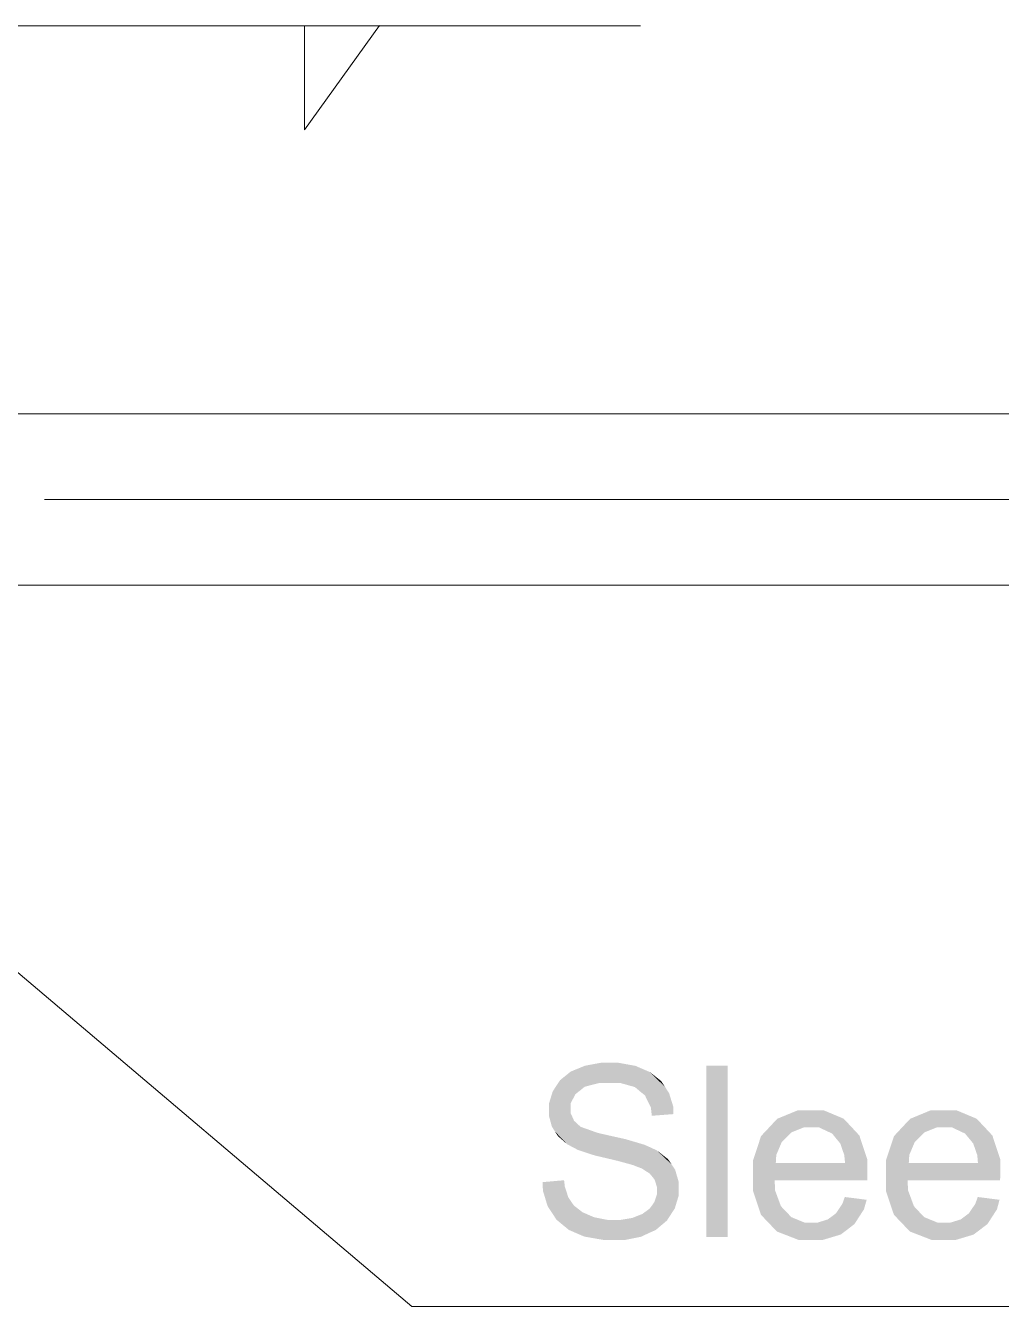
# Model space of a CAD drawing. Header units: millimetres. Extents: x 2 to 579, y 1 to 405.
# Drawn here: x 251.81 to 259.5, y 87.89 to 97.98 of the extents above; entities that cross this region are included whole.
import ezdxf

# ---------------------------------------------------------------- set-up
doc = ezdxf.new("R2010")
doc.units = ezdxf.units.MM
doc.linetypes.add('XKITLINE00', pattern=[0])
doc.layers.add('LinkedObject', color=7, linetype='Continuous', lineweight=0)

# ---------------------------------------------------------------- blocks, each defined once
blk = doc.blocks.new('*A4')
at = {"layer": 'LinkedObject'}
for points in [[(256.341, 89.809), (256.335, 89.651), (256.218, 89.786)], [(256.409, 89.809), (256.335, 89.651), (256.341, 89.809)], [(256.335, 89.651), (256.409, 89.809), (256.416, 89.651)], [(256.409, 89.809), (256.494, 89.651), (256.416, 89.651)], [(256.617, 89.785), (256.409, 89.809), (256.484, 89.809)], [(256.674, 89.76), (256.409, 89.809), (256.617, 89.785)], [(256.612, 89.618), (256.409, 89.809), (256.674, 89.76)], [(256.494, 89.651), (256.409, 89.809), (256.612, 89.618)], [(256.106, 89.74), (256.18, 89.591), (256.022, 89.672)], [(256.217, 89.621), (256.106, 89.74), (256.162, 89.763)], [(256.18, 89.591), (256.106, 89.74), (256.217, 89.621)], [(256.218, 89.786), (256.335, 89.651), (256.162, 89.763)], [(256.162, 89.763), (256.335, 89.651), (256.217, 89.621)], [(256.674, 89.76), (256.651, 89.585), (256.612, 89.618)], [(256.731, 89.736), (256.651, 89.585), (256.674, 89.76)], [(256.651, 89.585), (256.731, 89.736), (256.691, 89.553)], [(256.691, 89.553), (256.731, 89.736), (256.85, 89.618)], [(256.85, 89.618), (256.731, 89.736), (256.819, 89.665)], [(257.342, 89.786), (257.175, 88.436), (257.175, 89.786)], [(257.342, 88.436), (257.175, 88.436), (257.342, 89.786)], [(255.993, 89.628), (255.935, 89.436), (255.964, 89.583)], [(256.143, 89.562), (255.935, 89.436), (255.993, 89.628)], [(256.022, 89.672), (256.18, 89.591), (255.993, 89.628)], [(255.993, 89.628), (256.18, 89.591), (256.143, 89.562)], [(256.85, 89.618), (256.738, 89.456), (256.691, 89.553)], [(256.881, 89.571), (256.738, 89.456), (256.85, 89.618)], [(255.964, 89.583), (255.935, 89.436), (255.935, 89.488)], [(256.106, 89.49), (255.935, 89.436), (256.143, 89.562)], [(256.914, 89.465), (256.738, 89.456), (256.881, 89.571)], [(255.935, 89.436), (256.106, 89.49), (256.106, 89.448)], [(256.106, 89.412), (255.935, 89.436), (256.106, 89.448)], [(255.935, 89.436), (256.106, 89.412), (255.935, 89.39)], [(255.935, 89.39), (256.106, 89.412), (255.958, 89.306)], [(255.958, 89.306), (256.106, 89.412), (255.982, 89.268)], [(255.982, 89.268), (256.106, 89.412), (256.133, 89.352)], [(256.916, 89.405), (256.738, 89.456), (256.914, 89.465)], [(256.738, 89.456), (256.916, 89.405), (256.745, 89.392)], [(257.898, 89.436), (257.67, 89.3), (257.733, 89.368)], [(257.999, 89.436), (257.67, 89.3), (257.898, 89.436)], [(257.943, 89.3), (257.67, 89.3), (257.999, 89.436)], [(257.943, 89.3), (257.999, 89.436), (258, 89.3)], [(257.999, 89.436), (258.063, 89.3), (258, 89.3)], [(258.257, 89.369), (257.999, 89.436), (258.097, 89.436)], [(258.319, 89.303), (257.999, 89.436), (258.257, 89.369)], [(258.166, 89.252), (257.999, 89.436), (258.319, 89.303)], [(258.063, 89.3), (257.999, 89.436), (258.166, 89.252)], [(258.945, 89.436), (258.717, 89.3), (258.781, 89.368)], [(259.046, 89.436), (258.717, 89.3), (258.945, 89.436)], [(258.991, 89.3), (258.717, 89.3), (259.046, 89.436)], [(258.991, 89.3), (259.046, 89.436), (259.048, 89.3)], [(259.046, 89.436), (259.111, 89.3), (259.048, 89.3)], [(259.304, 89.369), (259.046, 89.436), (259.144, 89.436)], [(259.367, 89.303), (259.046, 89.436), (259.304, 89.369)], [(259.213, 89.252), (259.046, 89.436), (259.367, 89.303)], [(259.111, 89.3), (259.046, 89.436), (259.213, 89.252)], [(256.133, 89.352), (256.078, 89.168), (255.982, 89.268)], [(256.159, 89.328), (256.078, 89.168), (256.133, 89.352)], [(256.078, 89.168), (256.159, 89.328), (256.126, 89.142)], [(256.126, 89.142), (256.159, 89.328), (256.184, 89.305)], [(256.126, 89.142), (256.184, 89.305), (256.163, 89.123)], [(256.163, 89.123), (256.184, 89.305), (256.293, 89.08)], [(256.293, 89.08), (256.184, 89.305), (256.319, 89.257)], [(258.166, 89.252), (258.319, 89.303), (258.205, 89.204)], [(258.319, 89.303), (258.231, 89.173), (258.205, 89.204)], [(258.231, 89.173), (258.319, 89.303), (258.262, 89.081)], [(258.262, 89.081), (258.319, 89.303), (258.443, 89.048)], [(258.443, 89.048), (258.319, 89.303), (258.381, 89.236)], [(259.213, 89.252), (259.367, 89.303), (259.253, 89.204)], [(259.367, 89.303), (259.278, 89.173), (259.253, 89.204)], [(259.278, 89.173), (259.367, 89.303), (259.31, 89.081)], [(259.31, 89.081), (259.367, 89.303), (259.491, 89.048)], [(259.491, 89.048), (259.367, 89.303), (259.429, 89.236)], [(255.982, 89.268), (256.078, 89.168), (256.006, 89.231)], [(256.293, 89.08), (256.319, 89.257), (256.386, 89.058)], [(256.386, 89.058), (256.319, 89.257), (256.428, 89.232)], [(256.386, 89.058), (256.428, 89.232), (256.479, 89.036)], [(256.479, 89.036), (256.428, 89.232), (256.537, 89.208)], [(256.479, 89.036), (256.537, 89.208), (256.599, 89.003)], [(256.599, 89.003), (256.537, 89.208), (256.626, 88.992)], [(256.626, 88.992), (256.537, 89.208), (256.668, 88.976)], [(256.686, 89.164), (256.668, 88.976), (256.537, 89.208)], [(257.67, 89.3), (257.543, 89.04), (257.606, 89.232)], [(257.769, 89.185), (257.543, 89.04), (257.67, 89.3)], [(257.67, 89.3), (257.808, 89.223), (257.769, 89.185)], [(257.808, 89.223), (257.67, 89.3), (257.847, 89.262)], [(257.847, 89.262), (257.67, 89.3), (257.943, 89.3)], [(258.717, 89.3), (258.59, 89.04), (258.654, 89.232)], [(258.817, 89.185), (258.59, 89.04), (258.717, 89.3)], [(258.717, 89.3), (258.856, 89.223), (258.817, 89.185)], [(258.856, 89.223), (258.717, 89.3), (258.895, 89.262)], [(258.895, 89.262), (258.717, 89.3), (258.991, 89.3)], [(256.727, 89.146), (256.668, 88.976), (256.686, 89.164)], [(256.668, 88.976), (256.727, 89.146), (256.729, 88.936)], [(256.729, 88.936), (256.727, 89.146), (256.785, 89.119)], [(256.729, 88.936), (256.785, 89.119), (256.748, 88.913)], [(256.748, 88.913), (256.785, 89.119), (256.767, 88.889)], [(256.785, 89.119), (256.901, 89.009), (256.767, 88.889)], [(256.901, 89.009), (256.785, 89.119), (256.873, 89.05)], [(257.726, 89.083), (257.543, 89.04), (257.769, 89.185)], [(258.774, 89.083), (258.59, 89.04), (258.817, 89.185)], [(256.767, 88.889), (256.901, 89.009), (256.785, 88.833)], [(256.785, 88.833), (256.901, 89.009), (256.929, 88.967)], [(257.543, 89.04), (257.726, 89.083), (257.722, 89.019)], [(257.722, 89.019), (257.543, 88.917), (257.543, 89.04)], [(257.722, 89.019), (258.443, 88.927), (257.543, 88.917)], [(258.268, 89.019), (258.443, 88.927), (257.722, 89.019)], [(258.262, 89.081), (258.443, 89.048), (258.268, 89.019)], [(258.443, 88.927), (258.268, 89.019), (258.443, 89.048)], [(258.59, 89.04), (258.774, 89.083), (258.77, 89.019)], [(258.77, 89.019), (258.59, 88.917), (258.59, 89.04)], [(258.77, 89.019), (259.491, 88.927), (258.59, 88.917)], [(259.315, 89.019), (259.491, 88.927), (258.77, 89.019)], [(259.31, 89.081), (259.491, 89.048), (259.315, 89.019)], [(259.491, 88.927), (259.315, 89.019), (259.491, 89.048)], [(256.785, 88.833), (256.929, 88.967), (256.785, 88.802)], [(256.785, 88.802), (256.929, 88.967), (256.785, 88.77)], [(256.929, 88.967), (256.957, 88.817), (256.785, 88.77)], [(256.957, 88.817), (256.929, 88.967), (256.957, 88.871)], [(258.443, 88.92), (257.543, 88.917), (258.443, 88.927)], [(258.443, 88.897), (257.543, 88.917), (258.443, 88.92)], [(257.543, 88.917), (257.668, 88.546), (257.543, 88.798)], [(257.717, 88.802), (257.668, 88.546), (257.543, 88.917)], [(257.717, 88.802), (257.543, 88.917), (257.713, 88.883)], [(258.442, 88.883), (257.543, 88.917), (258.443, 88.897)], [(257.713, 88.883), (257.543, 88.917), (258.442, 88.883)], [(259.491, 88.92), (258.59, 88.917), (259.491, 88.927)], [(259.49, 88.897), (258.59, 88.917), (259.491, 88.92)], [(258.59, 88.917), (258.716, 88.546), (258.59, 88.798)], [(258.765, 88.802), (258.716, 88.546), (258.59, 88.917)], [(258.765, 88.802), (258.59, 88.917), (258.76, 88.883)], [(259.49, 88.883), (258.59, 88.917), (259.49, 88.897)], [(258.76, 88.883), (258.59, 88.917), (259.49, 88.883)], [(256.06, 88.833), (255.885, 88.869), (256.054, 88.884)], [(255.885, 88.869), (255.959, 88.627), (255.887, 88.802)], [(256.06, 88.833), (255.959, 88.627), (255.885, 88.869)], [(255.887, 88.802), (255.959, 88.627), (255.924, 88.68)], [(256.087, 88.75), (255.959, 88.627), (256.06, 88.833)], [(256.766, 88.713), (256.957, 88.817), (256.926, 88.661)], [(256.785, 88.77), (256.957, 88.817), (256.766, 88.713)], [(256.926, 88.661), (256.957, 88.817), (256.957, 88.763)], [(257.543, 88.798), (257.668, 88.546), (257.605, 88.612)], [(257.763, 88.679), (257.668, 88.546), (257.717, 88.802)], [(258.59, 88.798), (258.716, 88.546), (258.653, 88.612)], [(258.811, 88.679), (258.716, 88.546), (258.765, 88.802)], [(255.959, 88.627), (256.087, 88.75), (255.994, 88.573)], [(255.994, 88.573), (256.087, 88.75), (256.091, 88.493)], [(256.109, 88.717), (256.091, 88.493), (256.087, 88.75)], [(256.131, 88.685), (256.091, 88.493), (256.109, 88.717)], [(256.766, 88.713), (256.926, 88.661), (256.747, 88.686)], [(258.196, 88.623), (258.438, 88.73), (258.342, 88.539)], [(258.247, 88.699), (258.438, 88.73), (258.196, 88.623)], [(258.438, 88.73), (258.247, 88.699), (258.266, 88.752)], [(258.342, 88.539), (258.438, 88.73), (258.417, 88.655)], [(259.243, 88.623), (259.485, 88.73), (259.39, 88.539)], [(259.295, 88.699), (259.485, 88.73), (259.243, 88.623)], [(259.485, 88.73), (259.295, 88.699), (259.313, 88.752)], [(259.39, 88.539), (259.485, 88.73), (259.465, 88.655)], [(256.131, 88.685), (256.153, 88.466), (256.091, 88.493)], [(256.199, 88.632), (256.153, 88.466), (256.131, 88.685)], [(256.153, 88.466), (256.199, 88.632), (256.214, 88.44)], [(256.245, 88.612), (256.214, 88.44), (256.199, 88.632)], [(256.291, 88.592), (256.214, 88.44), (256.245, 88.612)], [(256.631, 88.603), (256.864, 88.566), (256.592, 88.587)], [(256.67, 88.618), (256.864, 88.566), (256.631, 88.603)], [(256.728, 88.66), (256.895, 88.614), (256.67, 88.618)], [(256.67, 88.618), (256.895, 88.614), (256.864, 88.566)], [(256.747, 88.686), (256.926, 88.661), (256.728, 88.66)], [(256.895, 88.614), (256.728, 88.66), (256.926, 88.661)], [(257.668, 88.546), (257.763, 88.679), (257.731, 88.48)], [(257.804, 88.636), (257.731, 88.48), (257.763, 88.679)], [(257.845, 88.593), (257.731, 88.48), (257.804, 88.636)], [(258.164, 88.599), (258.342, 88.539), (258.131, 88.575)], [(258.196, 88.623), (258.342, 88.539), (258.164, 88.599)], [(258.716, 88.546), (258.811, 88.679), (258.779, 88.48)], [(258.851, 88.636), (258.779, 88.48), (258.811, 88.679)], [(258.892, 88.593), (258.779, 88.48), (258.851, 88.636)], [(259.211, 88.599), (259.39, 88.539), (259.179, 88.575)], [(259.243, 88.623), (259.39, 88.539), (259.211, 88.599)], [(256.291, 88.592), (256.368, 88.413), (256.214, 88.44)], [(256.394, 88.572), (256.368, 88.413), (256.291, 88.592)], [(256.394, 88.572), (256.459, 88.413), (256.368, 88.413)], [(256.451, 88.572), (256.459, 88.413), (256.394, 88.572)], [(256.451, 88.572), (256.531, 88.413), (256.459, 88.413)], [(256.502, 88.572), (256.531, 88.413), (256.451, 88.572)], [(256.592, 88.587), (256.718, 88.466), (256.502, 88.572)], [(256.502, 88.572), (256.718, 88.466), (256.531, 88.413)], [(256.776, 88.492), (256.592, 88.587), (256.864, 88.566)], [(256.718, 88.466), (256.592, 88.587), (256.776, 88.492)], [(257.845, 88.593), (258.008, 88.414), (257.731, 88.48)], [(257.947, 88.551), (258.008, 88.414), (257.845, 88.593)], [(258.008, 88.551), (258.008, 88.414), (257.947, 88.551)], [(258.054, 88.551), (258.288, 88.497), (258.008, 88.414)], [(258.054, 88.551), (258.008, 88.414), (258.008, 88.551)], [(258.008, 88.414), (258.288, 88.497), (258.093, 88.414)], [(258.131, 88.575), (258.288, 88.497), (258.054, 88.551)], [(258.093, 88.414), (258.288, 88.497), (258.233, 88.456)], [(258.288, 88.497), (258.131, 88.575), (258.342, 88.539)], [(258.892, 88.593), (259.056, 88.414), (258.779, 88.48)], [(258.995, 88.551), (259.056, 88.414), (258.892, 88.593)], [(259.056, 88.551), (259.056, 88.414), (258.995, 88.551)], [(259.101, 88.551), (259.335, 88.497), (259.056, 88.414)], [(259.101, 88.551), (259.056, 88.414), (259.056, 88.551)], [(259.056, 88.414), (259.335, 88.497), (259.141, 88.414)], [(259.179, 88.575), (259.335, 88.497), (259.101, 88.551)], [(259.141, 88.414), (259.335, 88.497), (259.281, 88.456)], [(259.335, 88.497), (259.179, 88.575), (259.39, 88.539)], [(256.531, 88.413), (256.718, 88.466), (256.661, 88.439)], [(257.731, 88.48), (258.008, 88.414), (257.901, 88.414)], [(258.779, 88.48), (259.056, 88.414), (258.949, 88.414)]]:
    blk.add_hatch(color=7, dxfattribs=at).paths.add_polyline_path(points, flags=17)
at = {"layer": 'LinkedObject', "color": 6, "linetype": 'XKITLINE00', "lineweight": 0}
for p, q in [((251.66, 97.98), (256.655, 97.979)), ((251.959, 94.247), (265.133, 94.247))]:
    blk.add_line(p, q, dxfattribs=at)
at = {"layer": 'LinkedObject', "color": 4, "linetype": 'XKITLINE00', "lineweight": 0}
for q in [(254.599, 97.981), (254.009, 97.981)]:
    blk.add_line((254.009, 97.16), q, dxfattribs=at)
at = {"layer": 'LinkedObject', "color": 7, "linetype": 'XKITLINE00', "lineweight": 0}
for p, q in [((233.666, 94.921), (262.8, 94.921)), ((262.8, 93.572), (233.666, 93.572))]:
    blk.add_line(p, q, dxfattribs=at)
at = {"layer": 'LinkedObject', "color": 1, "linetype": 'XKITLINE00', "lineweight": 0}
for p, q in [((249.748, 92.216), (254.853, 87.89)), ((254.853, 87.89), (265.328, 87.89))]:
    blk.add_line(p, q, dxfattribs=at)

msp = doc.modelspace()

# ---------------------------------------------------------------- block references
at = {"lineweight": 0}
msp.add_blockref('*A4', (0, 0), dxfattribs=at)

doc.saveas('drawing.dxf')
